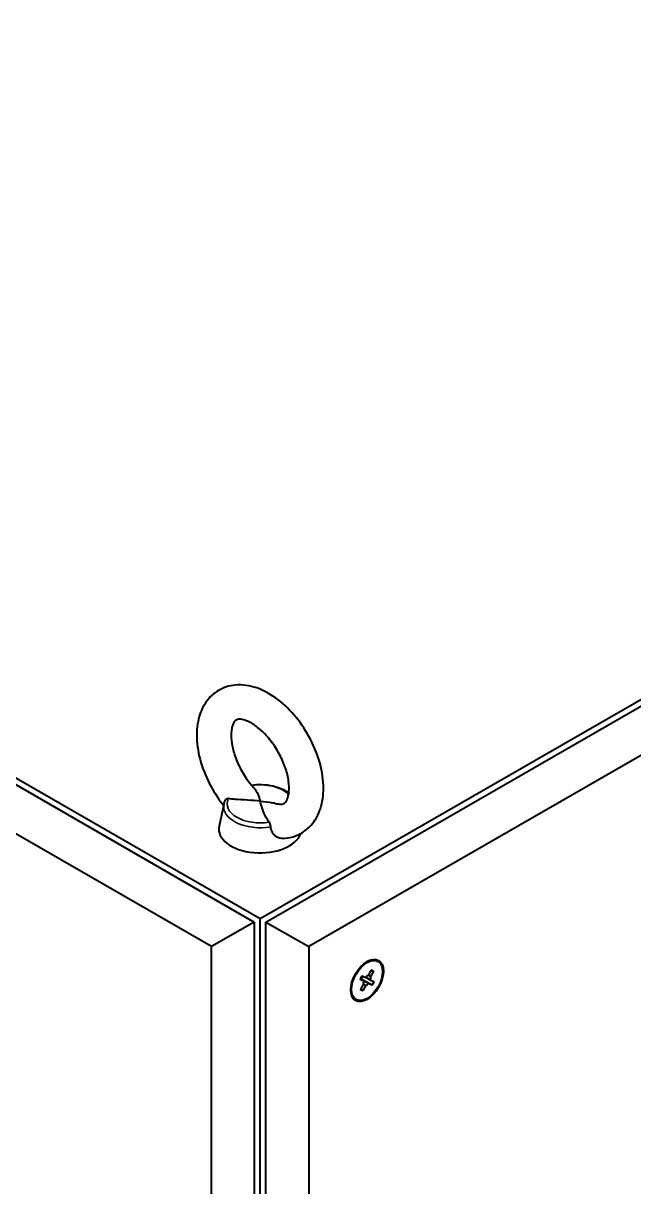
# Model space of a CAD drawing. Header units: millimetres. Extents: x 0 to 4752, y 0 to 3360.
# Drawn here: x 4029.6 to 4207.3, y 2609.3 to 2947.9 of the extents above; entities that cross this region are included whole.
import ezdxf

# ---------------------------------------------------------------- set-up
doc = ezdxf.new("R2010")
doc.units = ezdxf.units.MM
doc.header["$LTSCALE"] = 8
doc.layers.add('가시적인 것(ISO)', color=3, linetype='Continuous', lineweight=40)
doc.layers.add('가시적인 좁은 것(ISO)', color=3, linetype='Continuous', lineweight=35)

msp = doc.modelspace()

# ---------------------------------------------------------------- linework, layer by layer
at = {"layer": '가시적인 것(ISO)'}
for p, q in [((3644.313, 2946.938), (4096.861, 2686.333)), ((3646.01, 2947.915), (4098.558, 2687.31)), ((4084.416, 2679.166), (3631.868, 2939.771)), ((4098.558, 2687.31), (4466.254, 2899.052)), ((4100.255, 2686.333), (4467.951, 2898.074)), ((4480.396, 2890.908), (4112.7, 2679.166)), ((4088.043, 2720.635), (4086.651, 2714.229)), ((4096.861, 2686.333), (4084.416, 2679.166)), ((4096.861, 2686.333), (4096.861, 2104.239)), ((4098.558, 2098.676), (4098.558, 2687.31)), ((4100.255, 2104.239), (4100.255, 2686.333)), ((4100.255, 2686.333), (4112.7, 2679.166)), ((4084.416, 2097.072), (4084.416, 2679.166)), ((4112.7, 2679.166), (4112.7, 2097.072)), ((4130.065, 2670.722), (4130.914, 2672.274)), ((4131.504, 2671.984), (4130.655, 2670.431)), ((4131.028, 2672.345), (4131.5, 2672.113)), ((4132.865, 2674.864), (4132.638, 2674.994)), ((4127.712, 2669.728), (4128.652, 2669.187)), ((4127.728, 2669.768), (4128.164, 2670.565)), ((4128.652, 2669.187), (4127.733, 2669.639)), ((4130.144, 2668.453), (4127.76, 2669.826)), ((4127.938, 2669.747), (4127.764, 2669.832)), ((4128.399, 2670.575), (4127.949, 2669.754)), ((4128.278, 2670.635), (4129.197, 2670.183)), ((4129.273, 2670.264), (4130.689, 2669.449)), ((4130.655, 2670.431), (4130.085, 2670.759)), ((4131.064, 2668), (4130.144, 2668.453)), ((4130.689, 2669.449), (4131.609, 2668.996)), ((4131.613, 2668.867), (4131.177, 2668.071)), ((4127.837, 2666.651), (4128.687, 2668.204)), ((4128.314, 2666.29), (4127.842, 2666.523)), ((4129.277, 2667.913), (4128.427, 2666.361)), ((4128.654, 2668.272), (4129.277, 2667.913)), ((4126.477, 2663.771), (4126.251, 2663.902))]:
    msp.add_line(p, q, dxfattribs=at)
for centre, major_axis, ratio, start_param, end_param in [((4098.558, 2713.37), (12, 0), 0.5758617, 3.0170704, 6.0967361), ((4129.444, 2669.448), (3.194, 5.546), 0.5780931, 0, 0.7627297), ((4130.973, 2672.245), (0.0567, 0.0984), 0.5780931, 0.0377266, 1.6085229), ((4131.445, 2672.013), (0.0567, 0.0984), 0.5780931, 4.7501156, 6.3209119), ((4127.787, 2669.739), (-0.0567, -0.0984), 0.5780931, 4.7501156, 6.3209119), ((4127.943, 2669.757), (-0.00567, -0.00984), 0.5780931, 0.0377266, 1.6085229), ((4128.223, 2670.536), (0.0567, 0.0984), 0.5780931, 0.0377266, 1.6085229), ((4129.671, 2669.318), (-0.771, -1.338), 0.5780931, 5.126839, 5.9441885), ((4129.671, 2669.318), (0.771, 1.338), 0.5780931, 0.41445, 1.2317995), ((4129.671, 2669.318), (-0.771, -1.338), 0.5780931, 0.41445, 1.2317995), ((4129.671, 2669.318), (0.771, 1.338), 0.5780931, 5.126839, 5.9441885), ((4131.554, 2668.896), (0.0567, 0.0984), 0.5780931, 4.7501156, 6.3209119), ((4129.444, 2669.448), (-3.194, -5.546), 0.5780931, 5.5204556, 6.2831853), ((4127.896, 2666.622), (-0.0567, -0.0984), 0.5780931, 4.7501156, 6.3209119), ((4128.368, 2666.39), (-0.0567, -0.0984), 0.5780931, 0.0377266, 1.6085229), ((4131.118, 2668.1), (-0.0567, -0.0984), 0.5780931, 0.0377266, 1.6085229)]:
    msp.add_ellipse(centre, major_axis=major_axis, ratio=ratio, start_param=start_param, end_param=end_param, dxfattribs=at)
for major_axis in [(3.353, 5.823), (-3.194, -5.546)]:
    msp.add_ellipse((4129.671, 2669.318), major_axis=major_axis, ratio=0.5780931, dxfattribs=at)
for points, knots in [([(4105.227, 2710.656), (4106.958, 2710.745), (4108.699, 2711.2), (4111.611, 2712.768), (4112.812, 2713.783), (4114.813, 2716.257), (4115.575, 2717.735), (4116.721, 2721.188), (4116.995, 2723.206), (4116.991, 2727.615), (4116.635, 2730.025), (4115.335, 2734.837), (4114.388, 2737.236), (4112.022, 2741.792), (4110.609, 2743.949), (4107.419, 2747.86), (4105.641, 2749.612), (4101.808, 2752.537), (4099.748, 2753.707), (4095.552, 2755.161), (4093.411, 2755.496), (4089.584, 2755.111), (4087.907, 2754.582), (4085.104, 2752.91), (4083.953, 2751.845), (4082.037, 2749.275), (4081.321, 2747.745), (4080.28, 2744.181), (4080.067, 2742.105), (4080.21, 2737.62), (4080.635, 2735.193), (4082.061, 2730.383), (4083.063, 2728.001), (4085.361, 2723.8), (4086.594, 2721.951), (4087.961, 2720.254)], [5.2097641, 5.2097641, 5.2097641, 5.2097641, 5.4793499, 5.4793499, 5.7151859, 5.7151859, 5.9715904, 5.9715904, 6.2842709, 6.2842709, 6.6374516, 6.6374516, 6.9915601, 6.9915601, 7.3417333, 7.3417333, 7.6936114, 7.6936114, 8.0497365, 8.0497365, 8.3834784, 8.3834784, 8.6464312, 8.6464312, 8.8821808, 8.8821808, 9.1433214, 9.1433214, 9.462301, 9.462301, 9.8168373, 9.8168373, 10.1703707, 10.1703707, 10.473179, 10.473179, 10.473179, 10.473179]), ([(4103.471, 2720.779), (4104.11, 2720.625), (4104.593, 2720.617), (4105.398, 2720.726), (4105.581, 2720.828), (4106.033, 2721.277), (4106.251, 2721.57), (4106.68, 2722.584), (4106.875, 2723.337), (4107.027, 2725.158), (4107, 2726.194), (4106.684, 2728.497), (4106.387, 2729.769), (4105.51, 2732.415), (4104.922, 2733.79), (4103.503, 2736.468), (4102.669, 2737.769), (4100.862, 2740.129), (4099.891, 2741.189), (4097.96, 2742.943), (4097.001, 2743.647), (4095.255, 2744.662), (4094.464, 2744.987), (4093.153, 2745.339), (4092.642, 2745.366), (4091.808, 2745.287), (4091.609, 2745.183), (4091.137, 2744.787), (4090.844, 2744.434), (4090.371, 2743.165), (4090.198, 2742.385), (4090.09, 2740.52), (4090.142, 2739.456), (4090.513, 2737.108), (4090.839, 2735.817), (4091.774, 2733.152), (4092.39, 2731.777), (4093.858, 2729.115), (4094.712, 2727.831), (4096.021, 2726.182), (4096.422, 2725.714), (4096.83, 2725.272)], [4.9948686, 4.9948686, 4.9948686, 4.9948686, 5.2631663, 5.2631663, 5.6480422, 5.6480422, 5.9087614, 5.9087614, 6.1916187, 6.1916187, 6.4538772, 6.4538772, 6.7251276, 6.7251276, 7.0057024, 7.0057024, 7.2905976, 7.2905976, 7.573711, 7.573711, 7.849064, 7.849064, 8.1137144, 8.1137144, 8.3799182, 8.3799182, 8.7399194, 8.7399194, 9.0839926, 9.0839926, 9.3598494, 9.3598494, 9.6226174, 9.6226174, 9.8949576, 9.8949576, 10.1762359, 10.1762359, 10.4612344, 10.4612344, 10.5816892, 10.5816892, 10.5816892, 10.5816892]), ([(4096.043, 2726.168), (4097.025, 2726.314), (4098.039, 2726.373), (4100.175, 2726.313), (4101.295, 2726.172), (4103.419, 2725.677), (4104.422, 2725.322), (4105.897, 2724.572), (4106.433, 2724.235), (4106.91, 2723.856)], [3.6750151, 3.6750151, 3.6750151, 3.6750151, 3.9755648, 3.9755648, 4.3118358, 4.3118358, 4.6501789, 4.6501789, 4.8699921, 4.8699921, 4.8699921, 4.8699921]), ([(4096.829, 2725.272), (4096.847, 2725.253), (4096.864, 2725.234), (4097.299, 2724.748), (4097.636, 2724.172), (4098.17, 2722.904), (4098.372, 2722.211), (4098.558, 2721.546)], [4.07396675, 4.07396675, 4.07396675, 4.07396675, 4.09159775, 4.09159775, 4.530494, 4.530494, 4.96939025, 4.96939025, 4.96939025, 4.96939025]), ([(4088.043, 2720.635), (4088.062, 2720.72), (4088.083, 2720.804), (4088.129, 2720.971), (4088.155, 2721.055), (4088.211, 2721.219), (4088.241, 2721.301), (4088.306, 2721.463), (4088.341, 2721.543), (4088.414, 2721.702), (4088.453, 2721.781), (4088.494, 2721.858)], [2.48071678, 2.48071678, 2.48071678, 2.48071678, 2.51488027, 2.51488027, 2.54904376, 2.54904376, 2.58320725, 2.58320725, 2.61737074, 2.61737074, 2.65153423, 2.65153423, 2.65153423, 2.65153423]), ([(4089.324, 2722.238), (4089.285, 2722.243), (4089.245, 2722.247), (4089.084, 2722.25), (4088.968, 2722.23), (4088.774, 2722.152), (4088.695, 2722.1), (4088.576, 2721.986), (4088.532, 2721.928), (4088.496, 2721.862), (4088.495, 2721.86), (4088.494, 2721.858)], [0.27139292, 0.27139292, 0.27139292, 0.27139292, 0.28808118, 0.28808118, 0.33959091, 0.33959091, 0.3839359, 0.3839359, 0.41833354, 0.41833354, 0.41923995, 0.41923995, 0.41923995, 0.41923995]), ([(4098.558, 2721.546), (4097.403, 2721.653), (4096.132, 2721.731), (4093.635, 2721.868), (4092.41, 2721.932), (4090.676, 2722.074), (4089.98, 2722.144), (4089.324, 2722.238)], [0, 0, 0, 0, 0.4388963, 0.4388963, 0.8777925, 0.8777925, 1.1451987, 1.1451987, 1.1451987, 1.1451987]), ([(4098.558, 2721.546), (4099.714, 2721.439), (4100.984, 2721.283), (4102.649, 2720.965), (4103.064, 2720.876), (4103.471, 2720.778)], [0, 0, 0, 0, 0.43889625, 0.43889625, 0.58546437, 0.58546437, 0.58546437, 0.58546437]), ([(4101.195, 2715.402), (4100.81, 2715.908), (4100.49, 2716.423), (4099.817, 2717.667), (4099.48, 2718.503), (4098.946, 2720.11), (4098.744, 2720.881), (4098.558, 2721.546)], [3.8241915, 3.8241915, 3.8241915, 3.8241915, 4.0915977, 4.0915977, 4.530494, 4.530494, 4.9693903, 4.9693903, 4.9693903, 4.9693903]), ([(4101.649, 2714.04), (4101.642, 2714.161), (4101.624, 2714.289), (4101.573, 2714.539), (4101.542, 2714.659), (4101.462, 2714.902), (4101.414, 2715.022), (4101.309, 2715.233), (4101.255, 2715.323), (4101.195, 2715.402)], [0, 0, 0, 0, 0.05030199, 0.05030199, 0.09676365, 0.09676365, 0.14667675, 0.14667675, 0.19198533, 0.19198533, 0.19198533, 0.19198533]), ([(4105.227, 2710.656), (4104.921, 2710.64), (4104.613, 2710.667), (4103.794, 2710.858), (4103.304, 2711.102), (4102.489, 2711.794), (4102.169, 2712.223), (4101.776, 2713.131), (4101.676, 2713.576), (4101.649, 2714.04)], [1.29225661, 1.29225661, 1.29225661, 1.29225661, 1.43584134, 1.43584134, 1.68063298, 1.68063298, 1.91383984, 1.91383984, 2.10739417, 2.10739417, 2.10739417, 2.10739417])]:
    msp.add_open_spline(points, degree=3, knots=knots, dxfattribs=at)
at = {"layer": '가시적인 좁은 것(ISO)'}
for p, q in [((4131.504, 2671.984), (4130.8, 2672.066)), ((4130.854, 2672.164), (4131.5, 2672.113)), ((4131.028, 2672.345), (4130.997, 2672.348)), ((4127.727, 2669.642), (4127.733, 2669.639)), ((4131.064, 2668), (4127.938, 2669.747)), ((4127.949, 2669.754), (4131.177, 2668.071)), ((4131.613, 2668.867), (4129.271, 2670.262)), ((4127.818, 2666.555), (4127.842, 2666.523)), ((4128.314, 2666.29), (4127.936, 2666.831)), ((4127.992, 2666.935), (4128.427, 2666.361))]:
    msp.add_line(p, q, dxfattribs=at)
for centre, major_axis, start_param, end_param in [((4098.558, 2720.719), (9.603, 0), 0.5270746, 1.8268126), ((4098.558, 2719.877), (-10.597, 0), 6.158663, 8.1499891), ((4098.558, 2720.719), (-9.603, 0), 6.0049841, 8.1321829)]:
    msp.add_ellipse(centre, major_axis=major_axis, ratio=0.5758617, start_param=start_param, end_param=end_param, dxfattribs=at)

doc.saveas('drawing.dxf')
